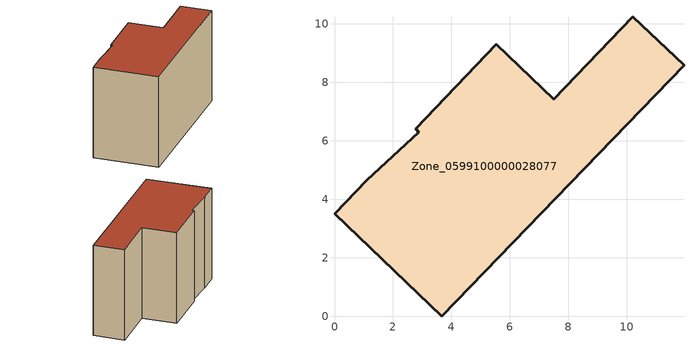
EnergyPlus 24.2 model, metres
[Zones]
Zone_0599100000028077
 floor ground (C_G): 2.77,6.41 5.53,9.3 7.5,7.42 10.2,10.25 11.95,8.58 3.67,0 0,3.51 1.1,4.66 2.88,6.3 z0
 wall outside (C_F): 11.95,8.58 10.2,10.25 7.5,7.42 5.53,9.3 2.77,6.41 2.88,6.3 1.1,4.66 0,3.51 3.67,0 11.95,8.58 z0:7.35
 roof outside (C_R): 2.77,6.41 2.88,6.3 1.1,4.66 0,3.51 3.67,0 11.95,8.58 10.2,10.25 7.5,7.42 5.53,9.3 z7.35
[BUILDING]
Pand.0599100000028077: North Axis=0; Terrain=City; Loads Convergence Tolerance Value=0.04; Temperature Convergence Tolerance Value=0.4; Solar Distribution=FullExterior; Maximum Number of Warmup Days=25; Minimum Number of Warmup Days=1
[Site:Location]
Rotterdam.The.Hague.AP_ZH_NLD Design_Conditions: Latitude=51.96; Longitude=4.45; Time Zone=1; Elevation=-4.5
[SITE:GROUNDTEMPERATURE:BUILDINGSURFACE]
18, 18, 18, 18, 18, 18, 18, 18, 18, 18, 18, 18
[MATERIAL] Thermal Absorptance=0.9; Solar Absorptance=0.7; Visible Absorptance=0.7
Name | Roughness | Thickness | Conductivity | Density | Specific Heat
G.TC.1946 | MediumSmooth | 0.15 | 1 | 540 | 1210
F.TC.1946 | Rough | 0.3 | 0.857143 | 1920 | 840
R.TC.1946 | MediumRough | 0.2 | 0.909091 | 1500 | 1000
[CONSTRUCTION]
C_G: G.TC.1946
C_F: F.TC.1946
C_R: R.TC.1946
[ZONE]
Zone_0599100000028077: Type=1; Multiplier=1; Ceiling Height=Autocalculate; Volume=Autocalculate; Floor Area=autocalculate; Part of Total Floor Area=Yes
[ZONEINFILTRATION:DESIGNFLOWRATE]
Infil_Zone_0599100000028077: Zone or ZoneList or Space or SpaceList=Zone_0599100000028077; Schedule=AlwaysOn; Design Flow Rate Calculation Method=Flow/Area; Flow Rate per Floor Area=0.003; Constant Term Coefficient=1; Temperature Term Coefficient=0; Velocity Term Coefficient=0; Velocity Squared Term Coefficient=0
[HVACTEMPLATE:ZONE:IDEALLOADSAIRSYSTEM]
Zone_0599100000028077: Maximum Heating Supply Air Temperature=50; Minimum Cooling Supply Air Temperature=13; Maximum Heating Supply Air Humidity Ratio=0.0156; Minimum Cooling Supply Air Humidity Ratio=0.0077; Heating Limit=NoLimit; Cooling Limit=NoLimit; Dehumidification Control Type=ConstantSensibleHeatRatio; Cooling Sensible Heat Ratio=0.7; Dehumidification Setpoint=60; Humidification Control Type=None; Humidification Setpoint=30; Outdoor Air Method=None; Outdoor Air Flow Rate per Person=0.00944; Outdoor Air Flow Rate per Zone Floor Area=0; Outdoor Air Flow Rate per Zone=0; Demand Controlled Ventilation Type=None; Outdoor Air Economizer Type=NoEconomizer; Heat Recovery Type=None; Sensible Heat Recovery Effectiveness=0.7; Latent Heat Recovery Effectiveness=0.65
[ZONECONTROL:THERMOSTAT]
ThermostatControl_Zone_0599100000028077: Zone or ZoneList=Zone_0599100000028077; Control Type Schedule=DualSetpointControlType; Control 1=Thermostat_Zone_0599100000028077; Temperature Difference Between Cutout And Setpoint=0
[THERMOSTATSETPOINT:DUALSETPOINT]
Thermostat_Zone_0599100000028077: Heating Setpoint Temperature Schedule=HeatingSetpoint_Zone_0599100000028077; Cooling Setpoint Temperature Schedule=CoolingSetpoint_Zone_0599100000028077
[SCHEDULE:COMPACT]
HeatingSetpoint_Zone_0599100000028077: Through: 12/31, For: AllDays, Until: 24:00, 21
CoolingSetpoint_Zone_0599100000028077: Through: 12/31, For: AllDays, Until: 24:00, 24
DualSetpointControlType: Through: 12/31, For: AllDays, Until: 24:00, 4
AlwaysOn: Through: 12/31, For: AllDays, Until: 24:00, 1
